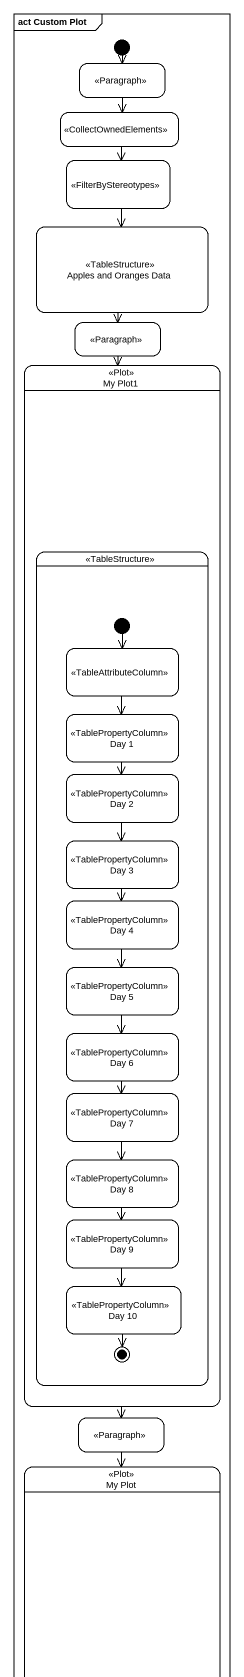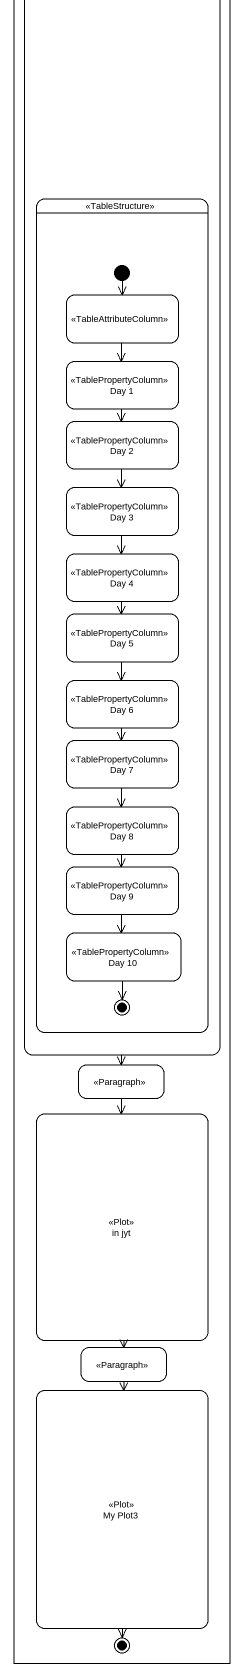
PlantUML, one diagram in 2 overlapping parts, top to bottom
@startuml
mainframe act Custom Plot
hide empty description
state " " as state1 <<Paragraph>>
state " " as state2 <<CollectOwnedElements>>
state " " as state3 <<FilterByStereotypes>>
state "Apples and Oranges Data" as Apples_and_Oranges_Data <<TableStructure>>
state " " as state4 <<Paragraph>>
state "My Plot1" as My_Plot1 <<Plot>> {
  state " " as state5 <<TableStructure>> {
    state " " as state6 <<TableAttributeColumn>>
    state "Day 1" as Day_1 <<TablePropertyColumn>>
    state "Day 2" as Day_2 <<TablePropertyColumn>>
    state "Day 3" as Day_3 <<TablePropertyColumn>>
    state "Day 4" as Day_4 <<TablePropertyColumn>>
    state "Day 5" as Day_5 <<TablePropertyColumn>>
    state "Day 6" as Day_6 <<TablePropertyColumn>>
    state "Day 7" as Day_7 <<TablePropertyColumn>>
    state "Day 8" as Day_8 <<TablePropertyColumn>>
    state "Day 9" as Day_9 <<TablePropertyColumn>>
    state "Day 10" as Day_10 <<TablePropertyColumn>>
    [*] --> state6
    Day_10 --> [*]
  }
}
state " " as state7 <<Paragraph>>
state "My Plot" as My_Plot <<Plot>> {
  state " " as state8 <<TableStructure>> {
    state " " as state9 <<TableAttributeColumn>>
    state "Day 1" as Day_1_2 <<TablePropertyColumn>>
    state "Day 2" as Day_2_2 <<TablePropertyColumn>>
    state "Day 3" as Day_3_2 <<TablePropertyColumn>>
    state "Day 4" as Day_4_2 <<TablePropertyColumn>>
    state "Day 5" as Day_5_2 <<TablePropertyColumn>>
    state "Day 6" as Day_6_2 <<TablePropertyColumn>>
    state "Day 7" as Day_7_2 <<TablePropertyColumn>>
    state "Day 8" as Day_8_2 <<TablePropertyColumn>>
    state "Day 9" as Day_9_2 <<TablePropertyColumn>>
    state "Day 10" as Day_10_2 <<TablePropertyColumn>>
    [*] --> state9
    Day_10_2 --> [*]
  }
}
state " " as state10 <<Paragraph>>
state "in jyt" as in_jyt <<Plot>>
state " " as state11 <<Paragraph>>
state "My Plot3" as My_Plot3 <<Plot>>
[*] --> state1
state1 --> state2
state2 --> state3
state3 --> Apples_and_Oranges_Data
Apples_and_Oranges_Data --> state4
state4 --> My_Plot1
My_Plot1 --> state7
state6 --> Day_1
Day_1 --> Day_2
Day_2 --> Day_3
Day_3 --> Day_4
Day_4 --> Day_5
Day_5 --> Day_6
Day_6 --> Day_7
Day_7 --> Day_8
Day_8 --> Day_9
Day_9 --> Day_10
state7 --> My_Plot
My_Plot --> state10
state9 --> Day_1_2
Day_1_2 --> Day_2_2
Day_2_2 --> Day_3_2
Day_3_2 --> Day_4_2
Day_4_2 --> Day_5_2
Day_5_2 --> Day_6_2
Day_6_2 --> Day_7_2
Day_7_2 --> Day_8_2
Day_8_2 --> Day_9_2
Day_9_2 --> Day_10_2
state10 --> in_jyt
in_jyt --> state11
state11 --> My_Plot3
My_Plot3 --> [*]
@enduml
